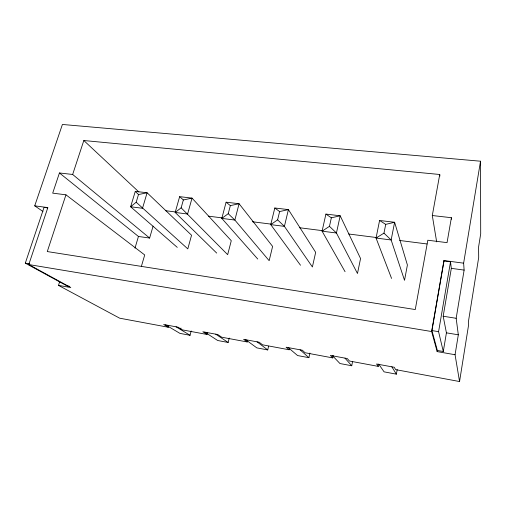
<?xml version="1.0" encoding="UTF-8"?>
<svg xmlns="http://www.w3.org/2000/svg" width="506" height="506" viewBox="0 0 506 506"><rect width="100%" height="100%" fill="white"/><g stroke="black" fill="none" stroke-linecap="round" stroke-linejoin="round"><path stroke-width="0.76" d="M378.716 364.067L378.273 366.388L376.578 363.991L394.231 367.261L395.654 369.627L459.549 381.537L468.556 325.187L468.347 322.063L478.689 257.472L478.581 246.998L480.7 233.816L480.523 161.212L62.409 124.463L34.724 205.841L42.953 211.483M459.549 381.537L455.065 354.731L458.316 334.808L456.165 318.293L464.122 270.096L463.629 263.171L480.523 161.212M444.009 260.944L431.934 330.57L437.348 350.462L443.288 351.499L446.418 332.834L443.18 316.231L451.327 268.351L450.523 261.817L444.009 260.944L443.952 260.539L463.629 263.171M443.288 351.499L438.582 331.677L450.523 261.817M455.065 354.731L437.159 351.6L437.348 350.462M437.159 351.6L431.631 331.538L443.952 260.539M72.655 174.469L83.825 140.523L439.739 174.488L432.301 215.531L451.384 217.706L447.057 242.64L427.823 240.23L415.262 309.545L47.279 251.564L65.957 194.816L52.687 193.147L59.442 172.963L72.655 174.469L149.624 238.054L153.09 226.125M378.937 364.428L384.086 371.847L396.362 374.162L397.197 369.62M383.972 233.139L385.717 224.373L394.61 222.273L407.4 264.992L404.528 280.324L391.144 239.977L383.972 233.139L376.047 238.048L391.574 278.445M379.589 220.483L376.047 238.048L391.144 239.977L394.61 222.273L379.589 220.483L385.717 224.373M332.632 355.844L339.956 363.536L351.74 365.756L352.631 361.322M289.464 348.236L289.116 349.772L286.086 347.211L302.297 350.215L305.099 352.745L332.765 357.906L333.245 355.585M288.256 347.616L297.579 355.554L308.894 357.685L309.906 353.062M329.463 226.34L331.348 217.814L340.19 215.784L360.563 258.534L357.476 273.499L336.439 233L329.463 226.34L322.088 231.172L345.067 271.703M325.908 214.082L322.088 231.172L336.439 233L340.19 215.784L325.908 214.082L331.348 217.814M245.695 339.722L256.846 347.881L267.731 349.931L268.61 346.161M207.378 332.935L206.986 334.46L202.836 331.772L217.77 334.542L221.729 337.211L247.225 341.961L247.598 340.43M277.611 219.87L279.616 211.571L288.407 209.61L315.668 252.342L312.392 266.959L284.41 226.365L277.611 219.87L270.742 224.626L300.501 265.239M274.809 207.991L270.742 224.626L284.41 226.365L288.407 209.61L274.809 207.991L279.616 211.571M204.835 332.145L217.675 340.5L228.143 342.473L229.243 338.046M228.225 213.703L230.344 205.626L239.079 203.735L272.607 246.403L269.16 260.691L234.854 220.047L228.225 213.703L221.824 218.39L257.744 259.034M165.576 324.865L179.965 333.397L190.041 335.295L191.186 330.968M226.106 202.185L221.824 218.39L234.854 220.047L239.079 203.735L226.106 202.185L230.344 205.626M180.553 329.532L180.952 328.065M59.651 281.753L58.487 285.39L119.663 318.185L168.302 327.249L168.7 325.788M181.135 207.833L183.355 199.959L192.027 198.124L231.274 240.704L227.662 254.67L181.135 207.833L175.171 212.438L216.701 253.082M179.649 196.644L175.171 212.438L187.6 214.025L192.027 198.124L179.649 196.644L183.355 199.959M141.408 266.308L144.71 254.961L65.957 194.816M134.994 248.149L138.442 236.46L59.442 172.963M136.19 202.223L138.499 194.544L147.107 192.767L191.553 235.227L187.802 248.889L136.19 202.223L130.63 206.764L177.264 247.364M135.279 191.357L130.63 206.764L142.502 208.276L147.107 192.767L135.279 191.357L138.499 194.544M58.487 285.39L70.821 287.547L28.785 264.556L47.849 207.593L34.724 205.841M69.733 286.377L66.982 285.896L25.3 263.145L44.041 207.416L47.697 207.903M165.475 210.686L175.658 211.982M208.548 216.17L222.646 217.959M252.405 221.748L271.197 224.139M299.394 227.725L322.885 230.717M348.729 234L376.919 237.592M399.632 240.476L427.045 243.968M451.327 268.351L464.122 270.096M138.442 236.46L149.624 238.054M443.18 316.231L456.165 318.293M446.418 332.834L458.316 334.808M25.3 263.145L29.74 263.885M431.934 330.57L438.582 331.677M28.785 264.556L431.631 331.538M206.986 334.46L182.476 329.893L178.011 327.173L163.653 324.51L168.302 327.249M289.116 349.772L262.57 344.82L259.167 342.22L243.614 339.336L247.225 341.961M378.273 366.388L349.425 361.012L347.28 358.558L330.367 355.421L332.765 357.906M176.063 326.813L190.041 335.295M215.746 334.169L228.143 342.473M257.054 341.828L267.731 349.931M300.102 349.81L308.894 357.685M83.825 140.523L138.891 191.989M344.984 358.134L351.74 365.756M391.84 366.818L396.362 374.162M432.301 215.531L436.659 241.855M439.739 174.488L439.929 176.044M451.384 217.706L451.542 219.275"/></g></svg>
